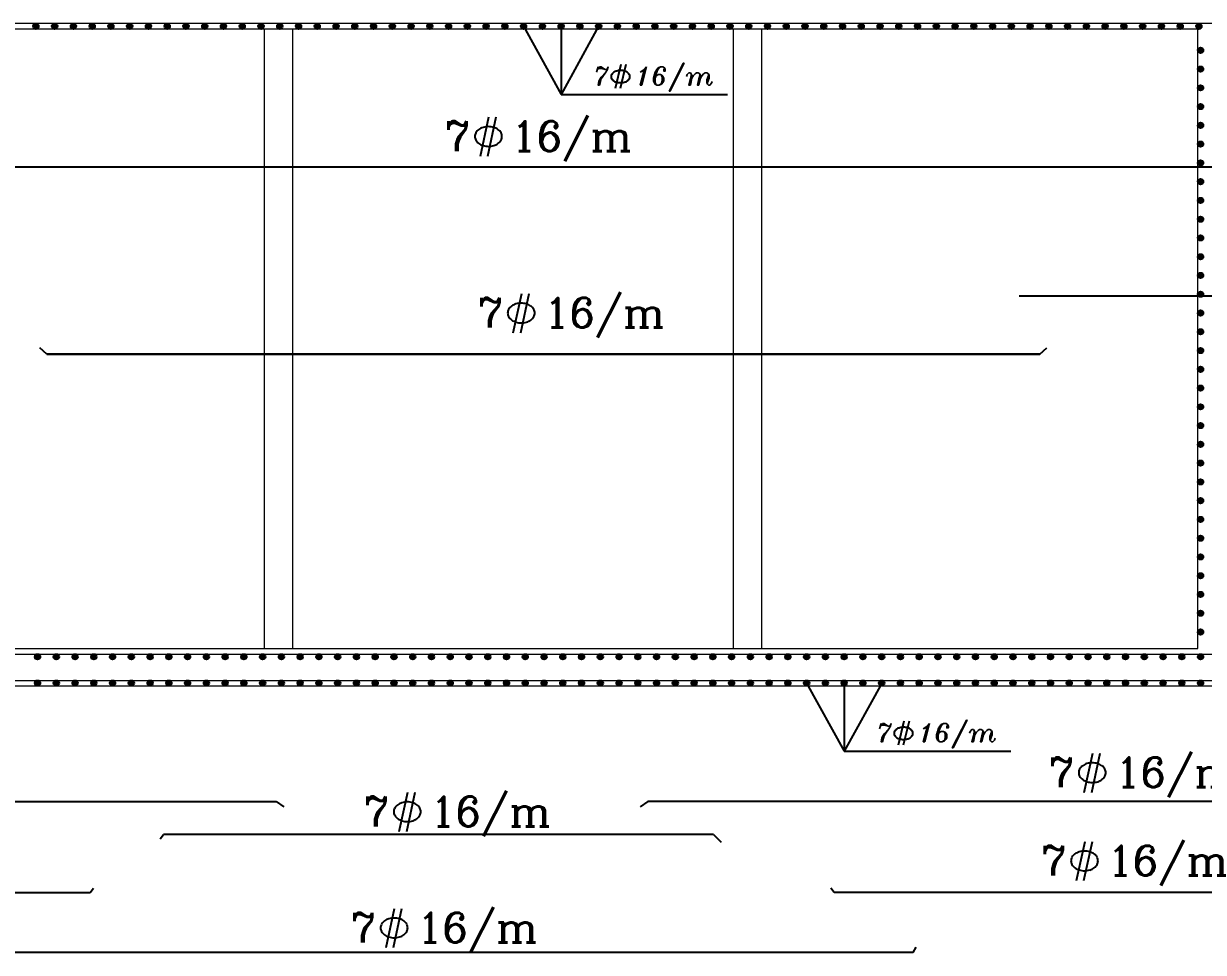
# Model space of a CAD drawing. Header units: metres. Extents: x 64 to 364, y 186 to 335.
# Drawn here: x 216.86 to 229.44, y 304.02 to 313.92 of the extents above; entities that cross this region are included whole.
import ezdxf
from ezdxf.enums import TextEntityAlignment as Align

# ---------------------------------------------------------------- set-up
doc = ezdxf.new("R2010")
doc.units = ezdxf.units.M
doc.header["$MEASUREMENT"] = 0
for name, color, linetype in [('5-BOTTOM-STEEL-TEXT', 3, 'Continuous'), ('91-TABLE-TEXT', 3, 'Continuous'), ('beam', 3, 'Continuous'), ('DIMENSIONS', 2, 'Continuous'), ('RC', 1, 'Continuous'), ('STEEL', 5, 'Continuous'), ('TEXT', 3, 'Continuous')]:
    doc.layers.add(name, color=color, linetype=linetype)
doc.styles.add('ROMANC', font='romanc.shx')
doc.styles.add('STEEL-TEXT-E', font='ITALICT.SHX')

# ---------------------------------------------------------------- blocks, each defined once
blk = doc.blocks.new('HG-PHI')
at = {"layer": 'DIMENSIONS'}
for p, q in [((-0.077, -0.211), (0.014, 0.165)), ((0.003, -0.211), (0.094, 0.165))]:
    blk.add_line(p, q, dxfattribs=at)
blk.add_lwpolyline([(0.009, 0.073, 0.065515), (-0.05, 0.066, 0.078232), (-0.095, 0.046, 0.107176), (-0.128, 0.012, 0.143407), (-0.138, -0.022, 0.143407), (-0.128, -0.056, 0.107176), (-0.095, -0.089, 0.078232), (-0.05, -0.109, 0.065515), (0.009, -0.117, 0.065515), (0.067, -0.109, 0.078232), (0.113, -0.089, 0.107176), (0.146, -0.056, 0.143407), (0.156, -0.022, 0.143407), (0.146, 0.012, 0.107176), (0.113, 0.046, 0.078232), (0.067, 0.066, 0.065515)], format="xyb", close=True, dxfattribs=at)
blk = doc.blocks.new('A$C456F4A89')
at = {"layer": 'DIMENSIONS'}
for p, q in [((-0.08, -0.216), (0.01, 0.202)), ((-0.001, -0.216), (0.088, 0.202))]:
    blk.add_line(p, q, dxfattribs=at)
for centre, major_axis, start_param, end_param in [((-0.078, -0.006), (0, 0.0699), 1.001054, 1.570796), ((-0.038, -0.034), (0, 0.123), 0.57398, 1.001054), ((-0.012, -0.08), (0, 0.177), 0.261688, 0.57398), ((0.005, -0.152), (0, 0.251), 0, 0.261688), ((0.005, -0.152), (0, 0.251), -0.261688, 0), ((0.022, -0.08), (0, 0.177), -0.57398, -0.261688), ((0.048, -0.034), (0, 0.123), -1.001054, -0.57398), ((0.087, -0.006), (0, 0.0699), -1.570796, -1.001054), ((-0.078, -0.006), (0, 0.0699), 1.570796, 2.140538), ((-0.038, 0.023), (0, 0.123), 2.140538, 2.567613), ((-0.012, 0.068), (0, 0.177), 2.567613, 2.879905), ((0.005, 0.14), (0, 0.251), 2.879905, 3.141593), ((0.005, 0.14), (0, 0.251), 3.141593, 3.403281), ((0.022, 0.068), (0, 0.177), 3.403281, 3.715573), ((0.048, 0.023), (0, 0.123), 3.715573, 4.142647), ((0.087, -0.006), (0, 0.0699), 4.142647, 4.712389)]:
    blk.add_ellipse(centre, major_axis=major_axis, ratio=0.884775, start_param=start_param, end_param=end_param, dxfattribs=at)

msp = doc.modelspace()

# ---------------------------------------------------------------- hatches: boundary and pattern name
at = {"layer": 'STEEL', "ltscale": 0.2}
h = msp.add_hatch(color=256, dxfattribs=at)
h.paths.add_polyline_path([(216.9606, 313.889), (217.0176, 313.889, 1)])
h.paths.add_polyline_path([(216.9606, 313.889, 1), (217.0176, 313.889)])
h = msp.add_hatch(color=256, dxfattribs=at)
h.paths.add_polyline_path([(217.1606, 313.889), (217.2176, 313.889, 1)])
h.paths.add_polyline_path([(217.1606, 313.889, 1), (217.2176, 313.889)])
h = msp.add_hatch(color=256, dxfattribs=at)
h.paths.add_polyline_path([(217.3606, 313.889), (217.4176, 313.889, 1)])
h.paths.add_polyline_path([(217.3606, 313.889, 1), (217.4176, 313.889)])
h = msp.add_hatch(color=256, dxfattribs=at)
h.paths.add_polyline_path([(217.5606, 313.889), (217.6176, 313.889, 1)])
h.paths.add_polyline_path([(217.5606, 313.889, 1), (217.6176, 313.889)])
h = msp.add_hatch(color=256, dxfattribs=at)
h.paths.add_polyline_path([(217.7606, 313.889), (217.8176, 313.889, 1)])
h.paths.add_polyline_path([(217.7606, 313.889, 1), (217.8176, 313.889)])
h = msp.add_hatch(color=256, dxfattribs=at)
h.paths.add_polyline_path([(217.9606, 313.889), (218.0176, 313.889, 1)])
h.paths.add_polyline_path([(217.9606, 313.889, 1), (218.0176, 313.889)])
h = msp.add_hatch(color=256, dxfattribs=at)
h.paths.add_polyline_path([(218.1606, 313.889), (218.2176, 313.889, 1)])
h.paths.add_polyline_path([(218.1606, 313.889, 1), (218.2176, 313.889)])
h = msp.add_hatch(color=256, dxfattribs=at)
h.paths.add_polyline_path([(218.3606, 313.889), (218.4176, 313.889, 1)])
h.paths.add_polyline_path([(218.3606, 313.889, 1), (218.4176, 313.889)])
h = msp.add_hatch(color=256, dxfattribs=at)
h.paths.add_polyline_path([(218.5606, 313.889), (218.6176, 313.889, 1)])
h.paths.add_polyline_path([(218.5606, 313.889, 1), (218.6176, 313.889)])
h = msp.add_hatch(color=256, dxfattribs=at)
h.paths.add_polyline_path([(218.7606, 313.889), (218.8176, 313.889, 1)])
h.paths.add_polyline_path([(218.7606, 313.889, 1), (218.8176, 313.889)])
h = msp.add_hatch(color=256, dxfattribs=at)
h.paths.add_polyline_path([(218.9606, 313.889), (219.0176, 313.889, 1)])
h.paths.add_polyline_path([(218.9606, 313.889, 1), (219.0176, 313.889)])
h = msp.add_hatch(color=256, dxfattribs=at)
h.paths.add_polyline_path([(219.1606, 313.889), (219.2176, 313.889, 1)])
h.paths.add_polyline_path([(219.1606, 313.889, 1), (219.2176, 313.889)])
h = msp.add_hatch(color=256, dxfattribs=at)
h.paths.add_polyline_path([(219.3606, 313.889), (219.4176, 313.889, 1)])
h.paths.add_polyline_path([(219.3606, 313.889, 1), (219.4176, 313.889)])
h = msp.add_hatch(color=256, dxfattribs=at)
h.paths.add_polyline_path([(219.5606, 313.889), (219.6176, 313.889, 1)])
h.paths.add_polyline_path([(219.5606, 313.889, 1), (219.6176, 313.889)])
h = msp.add_hatch(color=256, dxfattribs=at)
h.paths.add_polyline_path([(219.7606, 313.889), (219.8176, 313.889, 1)])
h.paths.add_polyline_path([(219.7606, 313.889, 1), (219.8176, 313.889)])
h = msp.add_hatch(color=256, dxfattribs=at)
h.paths.add_polyline_path([(219.9606, 313.889), (220.0176, 313.889, 1)])
h.paths.add_polyline_path([(219.9606, 313.889, 1), (220.0176, 313.889)])
h = msp.add_hatch(color=256, dxfattribs=at)
h.paths.add_polyline_path([(220.1606, 313.889), (220.2176, 313.889, 1)])
h.paths.add_polyline_path([(220.1606, 313.889, 1), (220.2176, 313.889)])
h = msp.add_hatch(color=256, dxfattribs=at)
h.paths.add_polyline_path([(220.3606, 313.889), (220.4176, 313.889, 1)])
h.paths.add_polyline_path([(220.3606, 313.889, 1), (220.4176, 313.889)])
h = msp.add_hatch(color=256, dxfattribs=at)
h.paths.add_polyline_path([(220.5606, 313.889), (220.6176, 313.889, 1)])
h.paths.add_polyline_path([(220.5606, 313.889, 1), (220.6176, 313.889)])
h = msp.add_hatch(color=256, dxfattribs=at)
h.paths.add_polyline_path([(220.7606, 313.889), (220.8176, 313.889, 1)])
h.paths.add_polyline_path([(220.7606, 313.889, 1), (220.8176, 313.889)])
h = msp.add_hatch(color=256, dxfattribs=at)
h.paths.add_polyline_path([(220.9606, 313.889), (221.0176, 313.889, 1)])
h.paths.add_polyline_path([(220.9606, 313.889, 1), (221.0176, 313.889)])
h = msp.add_hatch(color=256, dxfattribs=at)
h.paths.add_polyline_path([(221.1606, 313.889), (221.2176, 313.889, 1)])
h.paths.add_polyline_path([(221.1606, 313.889, 1), (221.2176, 313.889)])
h = msp.add_hatch(color=256, dxfattribs=at)
h.paths.add_polyline_path([(221.3606, 313.889), (221.4176, 313.889, 1)])
h.paths.add_polyline_path([(221.3606, 313.889, 1), (221.4176, 313.889)])
h = msp.add_hatch(color=256, dxfattribs=at)
h.paths.add_polyline_path([(221.5606, 313.889), (221.6176, 313.889, 1)])
h.paths.add_polyline_path([(221.5606, 313.889, 1), (221.6176, 313.889)])
h = msp.add_hatch(color=256, dxfattribs=at)
h.paths.add_polyline_path([(221.7606, 313.889), (221.8176, 313.889, 1)])
h.paths.add_polyline_path([(221.7606, 313.889, 1), (221.8176, 313.889)])
h = msp.add_hatch(color=256, dxfattribs=at)
h.paths.add_polyline_path([(221.9606, 313.889), (222.0176, 313.889, 1)])
h.paths.add_polyline_path([(221.9606, 313.889, 1), (222.0176, 313.889)])
h = msp.add_hatch(color=256, dxfattribs=at)
h.paths.add_polyline_path([(222.1606, 313.889), (222.2176, 313.889, 1)])
h.paths.add_polyline_path([(222.1606, 313.889, 1), (222.2176, 313.889)])
h = msp.add_hatch(color=256, dxfattribs=at)
h.paths.add_polyline_path([(222.3606, 313.889), (222.4176, 313.889, 1)])
h.paths.add_polyline_path([(222.3606, 313.889, 1), (222.4176, 313.889)])
h = msp.add_hatch(color=256, dxfattribs=at)
h.paths.add_polyline_path([(222.5606, 313.889), (222.6176, 313.889, 1)])
h.paths.add_polyline_path([(222.5606, 313.889, 1), (222.6176, 313.889)])
h = msp.add_hatch(color=256, dxfattribs=at)
h.paths.add_polyline_path([(222.7606, 313.889), (222.8176, 313.889, 1)])
h.paths.add_polyline_path([(222.7606, 313.889, 1), (222.8176, 313.889)])
h = msp.add_hatch(color=256, dxfattribs=at)
h.paths.add_polyline_path([(222.9606, 313.889), (223.0176, 313.889, 1)])
h.paths.add_polyline_path([(222.9606, 313.889, 1), (223.0176, 313.889)])
h = msp.add_hatch(color=256, dxfattribs=at)
h.paths.add_polyline_path([(223.1606, 313.889), (223.2176, 313.889, 1)])
h.paths.add_polyline_path([(223.1606, 313.889, 1), (223.2176, 313.889)])
h = msp.add_hatch(color=256, dxfattribs=at)
h.paths.add_polyline_path([(223.3606, 313.889), (223.4176, 313.889, 1)])
h.paths.add_polyline_path([(223.3606, 313.889, 1), (223.4176, 313.889)])
h = msp.add_hatch(color=256, dxfattribs=at)
h.paths.add_polyline_path([(223.5606, 313.889), (223.6176, 313.889, 1)])
h.paths.add_polyline_path([(223.5606, 313.889, 1), (223.6176, 313.889)])
h = msp.add_hatch(color=256, dxfattribs=at)
h.paths.add_polyline_path([(223.7606, 313.889), (223.8176, 313.889, 1)])
h.paths.add_polyline_path([(223.7606, 313.889, 1), (223.8176, 313.889)])
h = msp.add_hatch(color=256, dxfattribs=at)
h.paths.add_polyline_path([(223.9606, 313.889), (224.0176, 313.889, 1)])
h.paths.add_polyline_path([(223.9606, 313.889, 1), (224.0176, 313.889)])
h = msp.add_hatch(color=256, dxfattribs=at)
h.paths.add_polyline_path([(224.1606, 313.889), (224.2176, 313.889, 1)])
h.paths.add_polyline_path([(224.1606, 313.889, 1), (224.2176, 313.889)])
h = msp.add_hatch(color=256, dxfattribs=at)
h.paths.add_polyline_path([(224.3606, 313.889), (224.4176, 313.889, 1)])
h.paths.add_polyline_path([(224.3606, 313.889, 1), (224.4176, 313.889)])
h = msp.add_hatch(color=256, dxfattribs=at)
h.paths.add_polyline_path([(224.5606, 313.889), (224.6176, 313.889, 1)])
h.paths.add_polyline_path([(224.5606, 313.889, 1), (224.6176, 313.889)])
h = msp.add_hatch(color=256, dxfattribs=at)
h.paths.add_polyline_path([(224.7606, 313.889), (224.8176, 313.889, 1)])
h.paths.add_polyline_path([(224.7606, 313.889, 1), (224.8176, 313.889)])
h = msp.add_hatch(color=256, dxfattribs=at)
h.paths.add_polyline_path([(224.9606, 313.889), (225.0176, 313.889, 1)])
h.paths.add_polyline_path([(224.9606, 313.889, 1), (225.0176, 313.889)])
h = msp.add_hatch(color=256, dxfattribs=at)
h.paths.add_polyline_path([(225.1606, 313.889), (225.2176, 313.889, 1)])
h.paths.add_polyline_path([(225.1606, 313.889, 1), (225.2176, 313.889)])
h = msp.add_hatch(color=256, dxfattribs=at)
h.paths.add_polyline_path([(225.3606, 313.889), (225.4176, 313.889, 1)])
h.paths.add_polyline_path([(225.3606, 313.889, 1), (225.4176, 313.889)])
h = msp.add_hatch(color=256, dxfattribs=at)
h.paths.add_polyline_path([(225.5606, 313.889), (225.6176, 313.889, 1)])
h.paths.add_polyline_path([(225.5606, 313.889, 1), (225.6176, 313.889)])
h = msp.add_hatch(color=256, dxfattribs=at)
h.paths.add_polyline_path([(225.7606, 313.889), (225.8176, 313.889, 1)])
h.paths.add_polyline_path([(225.7606, 313.889, 1), (225.8176, 313.889)])
h = msp.add_hatch(color=256, dxfattribs=at)
h.paths.add_polyline_path([(225.9606, 313.889), (226.0176, 313.889, 1)])
h.paths.add_polyline_path([(225.9606, 313.889, 1), (226.0176, 313.889)])
h = msp.add_hatch(color=256, dxfattribs=at)
h.paths.add_polyline_path([(226.1606, 313.889), (226.2176, 313.889, 1)])
h.paths.add_polyline_path([(226.1606, 313.889, 1), (226.2176, 313.889)])
h = msp.add_hatch(color=256, dxfattribs=at)
h.paths.add_polyline_path([(226.3606, 313.889), (226.4176, 313.889, 1)])
h.paths.add_polyline_path([(226.3606, 313.889, 1), (226.4176, 313.889)])
h = msp.add_hatch(color=256, dxfattribs=at)
h.paths.add_polyline_path([(226.5606, 313.889), (226.6176, 313.889, 1)])
h.paths.add_polyline_path([(226.5606, 313.889, 1), (226.6176, 313.889)])
h = msp.add_hatch(color=256, dxfattribs=at)
h.paths.add_polyline_path([(226.7606, 313.889), (226.8176, 313.889, 1)])
h.paths.add_polyline_path([(226.7606, 313.889, 1), (226.8176, 313.889)])
h = msp.add_hatch(color=256, dxfattribs=at)
h.paths.add_polyline_path([(226.9606, 313.889), (227.0176, 313.889, 1)])
h.paths.add_polyline_path([(226.9606, 313.889, 1), (227.0176, 313.889)])
h = msp.add_hatch(color=256, dxfattribs=at)
h.paths.add_polyline_path([(227.1606, 313.889), (227.2176, 313.889, 1)])
h.paths.add_polyline_path([(227.1606, 313.889, 1), (227.2176, 313.889)])
h = msp.add_hatch(color=256, dxfattribs=at)
h.paths.add_polyline_path([(227.3606, 313.889), (227.4176, 313.889, 1)])
h.paths.add_polyline_path([(227.3606, 313.889, 1), (227.4176, 313.889)])
h = msp.add_hatch(color=256, dxfattribs=at)
h.paths.add_polyline_path([(227.5606, 313.889), (227.6176, 313.889, 1)])
h.paths.add_polyline_path([(227.5606, 313.889, 1), (227.6176, 313.889)])
h = msp.add_hatch(color=256, dxfattribs=at)
h.paths.add_polyline_path([(227.7606, 313.889), (227.8176, 313.889, 1)])
h.paths.add_polyline_path([(227.7606, 313.889, 1), (227.8176, 313.889)])
h = msp.add_hatch(color=256, dxfattribs=at)
h.paths.add_polyline_path([(227.9606, 313.889), (228.0176, 313.889, 1)])
h.paths.add_polyline_path([(227.9606, 313.889, 1), (228.0176, 313.889)])
h = msp.add_hatch(color=256, dxfattribs=at)
h.paths.add_polyline_path([(228.1606, 313.889), (228.2176, 313.889, 1)])
h.paths.add_polyline_path([(228.1606, 313.889, 1), (228.2176, 313.889)])
h = msp.add_hatch(color=256, dxfattribs=at)
h.paths.add_polyline_path([(228.3606, 313.889), (228.4176, 313.889, 1)])
h.paths.add_polyline_path([(228.3606, 313.889, 1), (228.4176, 313.889)])
h = msp.add_hatch(color=256, dxfattribs=at)
h.paths.add_polyline_path([(228.5606, 313.889), (228.6176, 313.889, 1)])
h.paths.add_polyline_path([(228.5606, 313.889, 1), (228.6176, 313.889)])
h = msp.add_hatch(color=256, dxfattribs=at)
h.paths.add_polyline_path([(228.7606, 313.889), (228.8176, 313.889, 1)])
h.paths.add_polyline_path([(228.7606, 313.889, 1), (228.8176, 313.889)])
h = msp.add_hatch(color=256, dxfattribs=at)
h.paths.add_polyline_path([(228.9606, 313.889), (229.0176, 313.889, 1)])
h.paths.add_polyline_path([(228.9606, 313.889, 1), (229.0176, 313.889)])
h = msp.add_hatch(color=256, dxfattribs=at)
h.paths.add_polyline_path([(229.1606, 313.889), (229.2176, 313.889, 1)])
h.paths.add_polyline_path([(229.1606, 313.889, 1), (229.2176, 313.889)])
h = msp.add_hatch(color=256, dxfattribs=at)
h.paths.add_polyline_path([(229.3606, 313.889), (229.4176, 313.889, 1)])
h.paths.add_polyline_path([(229.3606, 313.889, 1), (229.4176, 313.889)])
h = msp.add_hatch(color=256, dxfattribs=at)
h.paths.add_polyline_path([(229.3782, 313.6331), (229.4352, 313.6331, 1)])
h.paths.add_polyline_path([(229.3782, 313.6331, 1), (229.4352, 313.6331)])
h = msp.add_hatch(color=256, dxfattribs=at)
h.paths.add_polyline_path([(229.3782, 313.4331), (229.4352, 313.4331, 1)])
h.paths.add_polyline_path([(229.3782, 313.4331, 1), (229.4352, 313.4331)])
h = msp.add_hatch(color=256, dxfattribs=at)
h.paths.add_polyline_path([(229.3782, 313.2331), (229.4352, 313.2331, 1)])
h.paths.add_polyline_path([(229.3782, 313.2331, 1), (229.4352, 313.2331)])
h = msp.add_hatch(color=256, dxfattribs=at)
h.paths.add_polyline_path([(229.3782, 313.0331), (229.4352, 313.0331, 1)])
h.paths.add_polyline_path([(229.3782, 313.0331, 1), (229.4352, 313.0331)])
h = msp.add_hatch(color=256, dxfattribs=at)
h.paths.add_polyline_path([(229.3782, 312.8331), (229.4352, 312.8331, 1)])
h.paths.add_polyline_path([(229.3782, 312.8331, 1), (229.4352, 312.8331)])
h = msp.add_hatch(color=256, dxfattribs=at)
h.paths.add_polyline_path([(229.3782, 312.6331), (229.4352, 312.6331, 1)])
h.paths.add_polyline_path([(229.3782, 312.6331, 1), (229.4352, 312.6331)])
h = msp.add_hatch(color=256, dxfattribs=at)
h.paths.add_polyline_path([(229.3782, 312.4331), (229.4352, 312.4331, 1)])
h.paths.add_polyline_path([(229.3782, 312.4331, 1), (229.4352, 312.4331)])
h = msp.add_hatch(color=256, dxfattribs=at)
h.paths.add_polyline_path([(229.3782, 312.2331), (229.4352, 312.2331, 1)])
h.paths.add_polyline_path([(229.3782, 312.2331, 1), (229.4352, 312.2331)])
h = msp.add_hatch(color=256, dxfattribs=at)
h.paths.add_polyline_path([(229.3782, 312.0331), (229.4352, 312.0331, 1)])
h.paths.add_polyline_path([(229.3782, 312.0331, 1), (229.4352, 312.0331)])
h = msp.add_hatch(color=256, dxfattribs=at)
h.paths.add_polyline_path([(229.3782, 311.8331), (229.4352, 311.8331, 1)])
h.paths.add_polyline_path([(229.3782, 311.8331, 1), (229.4352, 311.8331)])
h = msp.add_hatch(color=256, dxfattribs=at)
h.paths.add_polyline_path([(229.3782, 311.6331), (229.4352, 311.6331, 1)])
h.paths.add_polyline_path([(229.3782, 311.6331, 1), (229.4352, 311.6331)])
h = msp.add_hatch(color=256, dxfattribs=at)
h.paths.add_polyline_path([(229.3782, 311.4331), (229.4352, 311.4331, 1)])
h.paths.add_polyline_path([(229.3782, 311.4331, 1), (229.4352, 311.4331)])
h = msp.add_hatch(color=256, dxfattribs=at)
h.paths.add_polyline_path([(229.3782, 311.2331), (229.4352, 311.2331, 1)])
h.paths.add_polyline_path([(229.3782, 311.2331, 1), (229.4352, 311.2331)])
h = msp.add_hatch(color=256, dxfattribs=at)
h.paths.add_polyline_path([(229.3782, 311.0331), (229.4352, 311.0331, 1)])
h.paths.add_polyline_path([(229.3782, 311.0331, 1), (229.4352, 311.0331)])
h = msp.add_hatch(color=256, dxfattribs=at)
h.paths.add_polyline_path([(229.3782, 310.8331), (229.4352, 310.8331, 1)])
h.paths.add_polyline_path([(229.3782, 310.8331, 1), (229.4352, 310.8331)])
h = msp.add_hatch(color=256, dxfattribs=at)
h.paths.add_polyline_path([(229.3782, 310.6331), (229.4352, 310.6331, 1)])
h.paths.add_polyline_path([(229.3782, 310.6331, 1), (229.4352, 310.6331)])
h = msp.add_hatch(color=256, dxfattribs=at)
h.paths.add_polyline_path([(229.3782, 310.4331), (229.4352, 310.4331, 1)])
h.paths.add_polyline_path([(229.3782, 310.4331, 1), (229.4352, 310.4331)])
h = msp.add_hatch(color=256, dxfattribs=at)
h.paths.add_polyline_path([(229.3782, 310.2331), (229.4352, 310.2331, 1)])
h.paths.add_polyline_path([(229.3782, 310.2331, 1), (229.4352, 310.2331)])
h = msp.add_hatch(color=256, dxfattribs=at)
h.paths.add_polyline_path([(229.3782, 310.0331), (229.4352, 310.0331, 1)])
h.paths.add_polyline_path([(229.3782, 310.0331, 1), (229.4352, 310.0331)])
h = msp.add_hatch(color=256, dxfattribs=at)
h.paths.add_polyline_path([(229.3782, 309.8331), (229.4352, 309.8331, 1)])
h.paths.add_polyline_path([(229.3782, 309.8331, 1), (229.4352, 309.8331)])
h = msp.add_hatch(color=256, dxfattribs=at)
h.paths.add_polyline_path([(229.3782, 309.6331), (229.4352, 309.6331, 1)])
h.paths.add_polyline_path([(229.3782, 309.6331, 1), (229.4352, 309.6331)])
h = msp.add_hatch(color=256, dxfattribs=at)
h.paths.add_polyline_path([(229.3782, 309.4331), (229.4352, 309.4331, 1)])
h.paths.add_polyline_path([(229.3782, 309.4331, 1), (229.4352, 309.4331)])
h = msp.add_hatch(color=256, dxfattribs=at)
h.paths.add_polyline_path([(229.3782, 309.2331), (229.4352, 309.2331, 1)])
h.paths.add_polyline_path([(229.3782, 309.2331, 1), (229.4352, 309.2331)])
h = msp.add_hatch(color=256, dxfattribs=at)
h.paths.add_polyline_path([(229.3782, 309.0331), (229.4352, 309.0331, 1)])
h.paths.add_polyline_path([(229.3782, 309.0331, 1), (229.4352, 309.0331)])
h = msp.add_hatch(color=256, dxfattribs=at)
h.paths.add_polyline_path([(229.3782, 308.8331), (229.4352, 308.8331, 1)])
h.paths.add_polyline_path([(229.3782, 308.8331, 1), (229.4352, 308.8331)])
h = msp.add_hatch(color=256, dxfattribs=at)
h.paths.add_polyline_path([(229.3782, 308.6331), (229.4352, 308.6331, 1)])
h.paths.add_polyline_path([(229.3782, 308.6331, 1), (229.4352, 308.6331)])
h = msp.add_hatch(color=256, dxfattribs=at)
h.paths.add_polyline_path([(229.3782, 308.4331), (229.4352, 308.4331, 1)])
h.paths.add_polyline_path([(229.3782, 308.4331, 1), (229.4352, 308.4331)])
h = msp.add_hatch(color=256, dxfattribs=at)
h.paths.add_polyline_path([(229.3782, 308.2331), (229.4352, 308.2331, 1)])
h.paths.add_polyline_path([(229.3782, 308.2331, 1), (229.4352, 308.2331)])
h = msp.add_hatch(color=256, dxfattribs=at)
h.paths.add_polyline_path([(229.3782, 308.0331), (229.4352, 308.0331, 1)])
h.paths.add_polyline_path([(229.3782, 308.0331, 1), (229.4352, 308.0331)])
h = msp.add_hatch(color=256, dxfattribs=at)
h.paths.add_polyline_path([(229.3782, 307.8331), (229.4352, 307.8331, 1)])
h.paths.add_polyline_path([(229.3782, 307.8331, 1), (229.4352, 307.8331)])
h = msp.add_hatch(color=256, dxfattribs=at)
h.paths.add_polyline_path([(229.3782, 307.6331), (229.4352, 307.6331, 1)])
h.paths.add_polyline_path([(229.3782, 307.6331, 1), (229.4352, 307.6331)])
h = msp.add_hatch(color=256, dxfattribs=at)
h.paths.add_polyline_path([(229.3782, 307.4331), (229.4352, 307.4331, 1)])
h.paths.add_polyline_path([(229.3782, 307.4331, 1), (229.4352, 307.4331)])
h = msp.add_hatch(color=256, dxfattribs=at)
h.paths.add_polyline_path([(216.9782, 307.169), (217.0352, 307.169, 1)])
h.paths.add_polyline_path([(216.9782, 307.169, 1), (217.0352, 307.169)])
h = msp.add_hatch(color=256, dxfattribs=at)
h.paths.add_polyline_path([(217.1782, 307.169), (217.2352, 307.169, 1)])
h.paths.add_polyline_path([(217.1782, 307.169, 1), (217.2352, 307.169)])
h = msp.add_hatch(color=256, dxfattribs=at)
h.paths.add_polyline_path([(217.3782, 307.169), (217.4352, 307.169, 1)])
h.paths.add_polyline_path([(217.3782, 307.169, 1), (217.4352, 307.169)])
h = msp.add_hatch(color=256, dxfattribs=at)
h.paths.add_polyline_path([(217.5782, 307.169), (217.6352, 307.169, 1)])
h.paths.add_polyline_path([(217.5782, 307.169, 1), (217.6352, 307.169)])
h = msp.add_hatch(color=256, dxfattribs=at)
h.paths.add_polyline_path([(217.7782, 307.169), (217.8352, 307.169, 1)])
h.paths.add_polyline_path([(217.7782, 307.169, 1), (217.8352, 307.169)])
h = msp.add_hatch(color=256, dxfattribs=at)
h.paths.add_polyline_path([(217.9782, 307.169), (218.0352, 307.169, 1)])
h.paths.add_polyline_path([(217.9782, 307.169, 1), (218.0352, 307.169)])
h = msp.add_hatch(color=256, dxfattribs=at)
h.paths.add_polyline_path([(218.1782, 307.169), (218.2352, 307.169, 1)])
h.paths.add_polyline_path([(218.1782, 307.169, 1), (218.2352, 307.169)])
h = msp.add_hatch(color=256, dxfattribs=at)
h.paths.add_polyline_path([(218.3782, 307.169), (218.4352, 307.169, 1)])
h.paths.add_polyline_path([(218.3782, 307.169, 1), (218.4352, 307.169)])
h = msp.add_hatch(color=256, dxfattribs=at)
h.paths.add_polyline_path([(218.5782, 307.169), (218.6352, 307.169, 1)])
h.paths.add_polyline_path([(218.5782, 307.169, 1), (218.6352, 307.169)])
h = msp.add_hatch(color=256, dxfattribs=at)
h.paths.add_polyline_path([(218.7782, 307.169), (218.8352, 307.169, 1)])
h.paths.add_polyline_path([(218.7782, 307.169, 1), (218.8352, 307.169)])
h = msp.add_hatch(color=256, dxfattribs=at)
h.paths.add_polyline_path([(218.9782, 307.169), (219.0352, 307.169, 1)])
h.paths.add_polyline_path([(218.9782, 307.169, 1), (219.0352, 307.169)])
h = msp.add_hatch(color=256, dxfattribs=at)
h.paths.add_polyline_path([(219.1782, 307.169), (219.2352, 307.169, 1)])
h.paths.add_polyline_path([(219.1782, 307.169, 1), (219.2352, 307.169)])
h = msp.add_hatch(color=256, dxfattribs=at)
h.paths.add_polyline_path([(219.3782, 307.169), (219.4352, 307.169, 1)])
h.paths.add_polyline_path([(219.3782, 307.169, 1), (219.4352, 307.169)])
h = msp.add_hatch(color=256, dxfattribs=at)
h.paths.add_polyline_path([(219.5782, 307.169), (219.6352, 307.169, 1)])
h.paths.add_polyline_path([(219.5782, 307.169, 1), (219.6352, 307.169)])
h = msp.add_hatch(color=256, dxfattribs=at)
h.paths.add_polyline_path([(219.7782, 307.169), (219.8352, 307.169, 1)])
h.paths.add_polyline_path([(219.7782, 307.169, 1), (219.8352, 307.169)])
h = msp.add_hatch(color=256, dxfattribs=at)
h.paths.add_polyline_path([(219.9782, 307.169), (220.0352, 307.169, 1)])
h.paths.add_polyline_path([(219.9782, 307.169, 1), (220.0352, 307.169)])
h = msp.add_hatch(color=256, dxfattribs=at)
h.paths.add_polyline_path([(220.1782, 307.169), (220.2352, 307.169, 1)])
h.paths.add_polyline_path([(220.1782, 307.169, 1), (220.2352, 307.169)])
h = msp.add_hatch(color=256, dxfattribs=at)
h.paths.add_polyline_path([(220.3782, 307.169), (220.4352, 307.169, 1)])
h.paths.add_polyline_path([(220.3782, 307.169, 1), (220.4352, 307.169)])
h = msp.add_hatch(color=256, dxfattribs=at)
h.paths.add_polyline_path([(220.5782, 307.169), (220.6352, 307.169, 1)])
h.paths.add_polyline_path([(220.5782, 307.169, 1), (220.6352, 307.169)])
h = msp.add_hatch(color=256, dxfattribs=at)
h.paths.add_polyline_path([(220.7782, 307.169), (220.8352, 307.169, 1)])
h.paths.add_polyline_path([(220.7782, 307.169, 1), (220.8352, 307.169)])
h = msp.add_hatch(color=256, dxfattribs=at)
h.paths.add_polyline_path([(220.9782, 307.169), (221.0352, 307.169, 1)])
h.paths.add_polyline_path([(220.9782, 307.169, 1), (221.0352, 307.169)])
h = msp.add_hatch(color=256, dxfattribs=at)
h.paths.add_polyline_path([(221.1782, 307.169), (221.2352, 307.169, 1)])
h.paths.add_polyline_path([(221.1782, 307.169, 1), (221.2352, 307.169)])
h = msp.add_hatch(color=256, dxfattribs=at)
h.paths.add_polyline_path([(221.3782, 307.169), (221.4352, 307.169, 1)])
h.paths.add_polyline_path([(221.3782, 307.169, 1), (221.4352, 307.169)])
h = msp.add_hatch(color=256, dxfattribs=at)
h.paths.add_polyline_path([(221.5782, 307.169), (221.6352, 307.169, 1)])
h.paths.add_polyline_path([(221.5782, 307.169, 1), (221.6352, 307.169)])
h = msp.add_hatch(color=256, dxfattribs=at)
h.paths.add_polyline_path([(221.7782, 307.169), (221.8352, 307.169, 1)])
h.paths.add_polyline_path([(221.7782, 307.169, 1), (221.8352, 307.169)])
h = msp.add_hatch(color=256, dxfattribs=at)
h.paths.add_polyline_path([(221.9782, 307.169), (222.0352, 307.169, 1)])
h.paths.add_polyline_path([(221.9782, 307.169, 1), (222.0352, 307.169)])
h = msp.add_hatch(color=256, dxfattribs=at)
h.paths.add_polyline_path([(222.1782, 307.169), (222.2352, 307.169, 1)])
h.paths.add_polyline_path([(222.1782, 307.169, 1), (222.2352, 307.169)])
h = msp.add_hatch(color=256, dxfattribs=at)
h.paths.add_polyline_path([(222.3782, 307.169), (222.4352, 307.169, 1)])
h.paths.add_polyline_path([(222.3782, 307.169, 1), (222.4352, 307.169)])
h = msp.add_hatch(color=256, dxfattribs=at)
h.paths.add_polyline_path([(222.5782, 307.169), (222.6352, 307.169, 1)])
h.paths.add_polyline_path([(222.5782, 307.169, 1), (222.6352, 307.169)])
h = msp.add_hatch(color=256, dxfattribs=at)
h.paths.add_polyline_path([(222.7782, 307.169), (222.8352, 307.169, 1)])
h.paths.add_polyline_path([(222.7782, 307.169, 1), (222.8352, 307.169)])
h = msp.add_hatch(color=256, dxfattribs=at)
h.paths.add_polyline_path([(222.9782, 307.169), (223.0352, 307.169, 1)])
h.paths.add_polyline_path([(222.9782, 307.169, 1), (223.0352, 307.169)])
h = msp.add_hatch(color=256, dxfattribs=at)
h.paths.add_polyline_path([(223.1782, 307.169), (223.2352, 307.169, 1)])
h.paths.add_polyline_path([(223.1782, 307.169, 1), (223.2352, 307.169)])
h = msp.add_hatch(color=256, dxfattribs=at)
h.paths.add_polyline_path([(223.3782, 307.169), (223.4352, 307.169, 1)])
h.paths.add_polyline_path([(223.3782, 307.169, 1), (223.4352, 307.169)])
h = msp.add_hatch(color=256, dxfattribs=at)
h.paths.add_polyline_path([(223.5782, 307.169), (223.6352, 307.169, 1)])
h.paths.add_polyline_path([(223.5782, 307.169, 1), (223.6352, 307.169)])
h = msp.add_hatch(color=256, dxfattribs=at)
h.paths.add_polyline_path([(223.7782, 307.169), (223.8352, 307.169, 1)])
h.paths.add_polyline_path([(223.7782, 307.169, 1), (223.8352, 307.169)])
h = msp.add_hatch(color=256, dxfattribs=at)
h.paths.add_polyline_path([(223.9782, 307.169), (224.0352, 307.169, 1)])
h.paths.add_polyline_path([(223.9782, 307.169, 1), (224.0352, 307.169)])
h = msp.add_hatch(color=256, dxfattribs=at)
h.paths.add_polyline_path([(224.1782, 307.169), (224.2352, 307.169, 1)])
h.paths.add_polyline_path([(224.1782, 307.169, 1), (224.2352, 307.169)])
h = msp.add_hatch(color=256, dxfattribs=at)
h.paths.add_polyline_path([(224.3782, 307.169), (224.4352, 307.169, 1)])
h.paths.add_polyline_path([(224.3782, 307.169, 1), (224.4352, 307.169)])
h = msp.add_hatch(color=256, dxfattribs=at)
h.paths.add_polyline_path([(224.5782, 307.169), (224.6352, 307.169, 1)])
h.paths.add_polyline_path([(224.5782, 307.169, 1), (224.6352, 307.169)])
h = msp.add_hatch(color=256, dxfattribs=at)
h.paths.add_polyline_path([(224.7782, 307.169), (224.8352, 307.169, 1)])
h.paths.add_polyline_path([(224.7782, 307.169, 1), (224.8352, 307.169)])
h = msp.add_hatch(color=256, dxfattribs=at)
h.paths.add_polyline_path([(224.9782, 307.169), (225.0352, 307.169, 1)])
h.paths.add_polyline_path([(224.9782, 307.169, 1), (225.0352, 307.169)])
h = msp.add_hatch(color=256, dxfattribs=at)
h.paths.add_polyline_path([(225.1782, 307.169), (225.2352, 307.169, 1)])
h.paths.add_polyline_path([(225.1782, 307.169, 1), (225.2352, 307.169)])
h = msp.add_hatch(color=256, dxfattribs=at)
h.paths.add_polyline_path([(225.3782, 307.169), (225.4352, 307.169, 1)])
h.paths.add_polyline_path([(225.3782, 307.169, 1), (225.4352, 307.169)])
h = msp.add_hatch(color=256, dxfattribs=at)
h.paths.add_polyline_path([(225.5782, 307.169), (225.6352, 307.169, 1)])
h.paths.add_polyline_path([(225.5782, 307.169, 1), (225.6352, 307.169)])
h = msp.add_hatch(color=256, dxfattribs=at)
h.paths.add_polyline_path([(225.7782, 307.169), (225.8352, 307.169, 1)])
h.paths.add_polyline_path([(225.7782, 307.169, 1), (225.8352, 307.169)])
h = msp.add_hatch(color=256, dxfattribs=at)
h.paths.add_polyline_path([(225.9782, 307.169), (226.0352, 307.169, 1)])
h.paths.add_polyline_path([(225.9782, 307.169, 1), (226.0352, 307.169)])
h = msp.add_hatch(color=256, dxfattribs=at)
h.paths.add_polyline_path([(226.1782, 307.169), (226.2352, 307.169, 1)])
h.paths.add_polyline_path([(226.1782, 307.169, 1), (226.2352, 307.169)])
h = msp.add_hatch(color=256, dxfattribs=at)
h.paths.add_polyline_path([(226.3782, 307.169), (226.4352, 307.169, 1)])
h.paths.add_polyline_path([(226.3782, 307.169, 1), (226.4352, 307.169)])
h = msp.add_hatch(color=256, dxfattribs=at)
h.paths.add_polyline_path([(226.5782, 307.169), (226.6352, 307.169, 1)])
h.paths.add_polyline_path([(226.5782, 307.169, 1), (226.6352, 307.169)])
h = msp.add_hatch(color=256, dxfattribs=at)
h.paths.add_polyline_path([(226.7782, 307.169), (226.8352, 307.169, 1)])
h.paths.add_polyline_path([(226.7782, 307.169, 1), (226.8352, 307.169)])
h = msp.add_hatch(color=256, dxfattribs=at)
h.paths.add_polyline_path([(226.9782, 307.169), (227.0352, 307.169, 1)])
h.paths.add_polyline_path([(226.9782, 307.169, 1), (227.0352, 307.169)])
h = msp.add_hatch(color=256, dxfattribs=at)
h.paths.add_polyline_path([(227.1782, 307.169), (227.2352, 307.169, 1)])
h.paths.add_polyline_path([(227.1782, 307.169, 1), (227.2352, 307.169)])
h = msp.add_hatch(color=256, dxfattribs=at)
h.paths.add_polyline_path([(227.3782, 307.169), (227.4352, 307.169, 1)])
h.paths.add_polyline_path([(227.3782, 307.169, 1), (227.4352, 307.169)])
h = msp.add_hatch(color=256, dxfattribs=at)
h.paths.add_polyline_path([(227.5782, 307.169), (227.6352, 307.169, 1)])
h.paths.add_polyline_path([(227.5782, 307.169, 1), (227.6352, 307.169)])
h = msp.add_hatch(color=256, dxfattribs=at)
h.paths.add_polyline_path([(227.7782, 307.169), (227.8352, 307.169, 1)])
h.paths.add_polyline_path([(227.7782, 307.169, 1), (227.8352, 307.169)])
h = msp.add_hatch(color=256, dxfattribs=at)
h.paths.add_polyline_path([(227.9782, 307.169), (228.0352, 307.169, 1)])
h.paths.add_polyline_path([(227.9782, 307.169, 1), (228.0352, 307.169)])
h = msp.add_hatch(color=256, dxfattribs=at)
h.paths.add_polyline_path([(228.1782, 307.169), (228.2352, 307.169, 1)])
h.paths.add_polyline_path([(228.1782, 307.169, 1), (228.2352, 307.169)])
h = msp.add_hatch(color=256, dxfattribs=at)
h.paths.add_polyline_path([(228.3782, 307.169), (228.4352, 307.169, 1)])
h.paths.add_polyline_path([(228.3782, 307.169, 1), (228.4352, 307.169)])
h = msp.add_hatch(color=256, dxfattribs=at)
h.paths.add_polyline_path([(228.5782, 307.169), (228.6352, 307.169, 1)])
h.paths.add_polyline_path([(228.5782, 307.169, 1), (228.6352, 307.169)])
h = msp.add_hatch(color=256, dxfattribs=at)
h.paths.add_polyline_path([(228.7782, 307.169), (228.8352, 307.169, 1)])
h.paths.add_polyline_path([(228.7782, 307.169, 1), (228.8352, 307.169)])
h = msp.add_hatch(color=256, dxfattribs=at)
h.paths.add_polyline_path([(228.9782, 307.169), (229.0352, 307.169, 1)])
h.paths.add_polyline_path([(228.9782, 307.169, 1), (229.0352, 307.169)])
h = msp.add_hatch(color=256, dxfattribs=at)
h.paths.add_polyline_path([(229.1782, 307.169), (229.2352, 307.169, 1)])
h.paths.add_polyline_path([(229.1782, 307.169, 1), (229.2352, 307.169)])
h = msp.add_hatch(color=256, dxfattribs=at)
h.paths.add_polyline_path([(229.3782, 307.169), (229.4352, 307.169, 1)])
h.paths.add_polyline_path([(229.3782, 307.169, 1), (229.4352, 307.169)])
h = msp.add_hatch(color=256, dxfattribs=at)
h.paths.add_polyline_path([(216.9782, 306.889), (217.0352, 306.889, 1)])
h.paths.add_polyline_path([(216.9782, 306.889, 1), (217.0352, 306.889)])
h = msp.add_hatch(color=256, dxfattribs=at)
h.paths.add_polyline_path([(217.1782, 306.889), (217.2352, 306.889, 1)])
h.paths.add_polyline_path([(217.1782, 306.889, 1), (217.2352, 306.889)])
h = msp.add_hatch(color=256, dxfattribs=at)
h.paths.add_polyline_path([(217.3782, 306.889), (217.4352, 306.889, 1)])
h.paths.add_polyline_path([(217.3782, 306.889, 1), (217.4352, 306.889)])
h = msp.add_hatch(color=256, dxfattribs=at)
h.paths.add_polyline_path([(217.5782, 306.889), (217.6352, 306.889, 1)])
h.paths.add_polyline_path([(217.5782, 306.889, 1), (217.6352, 306.889)])
h = msp.add_hatch(color=256, dxfattribs=at)
h.paths.add_polyline_path([(217.7782, 306.889), (217.8352, 306.889, 1)])
h.paths.add_polyline_path([(217.7782, 306.889, 1), (217.8352, 306.889)])
h = msp.add_hatch(color=256, dxfattribs=at)
h.paths.add_polyline_path([(217.9782, 306.889), (218.0352, 306.889, 1)])
h.paths.add_polyline_path([(217.9782, 306.889, 1), (218.0352, 306.889)])
h = msp.add_hatch(color=256, dxfattribs=at)
h.paths.add_polyline_path([(218.1782, 306.889), (218.2352, 306.889, 1)])
h.paths.add_polyline_path([(218.1782, 306.889, 1), (218.2352, 306.889)])
h = msp.add_hatch(color=256, dxfattribs=at)
h.paths.add_polyline_path([(218.3782, 306.889), (218.4352, 306.889, 1)])
h.paths.add_polyline_path([(218.3782, 306.889, 1), (218.4352, 306.889)])
h = msp.add_hatch(color=256, dxfattribs=at)
h.paths.add_polyline_path([(218.5782, 306.889), (218.6352, 306.889, 1)])
h.paths.add_polyline_path([(218.5782, 306.889, 1), (218.6352, 306.889)])
h = msp.add_hatch(color=256, dxfattribs=at)
h.paths.add_polyline_path([(218.7782, 306.889), (218.8352, 306.889, 1)])
h.paths.add_polyline_path([(218.7782, 306.889, 1), (218.8352, 306.889)])
h = msp.add_hatch(color=256, dxfattribs=at)
h.paths.add_polyline_path([(218.9782, 306.889), (219.0352, 306.889, 1)])
h.paths.add_polyline_path([(218.9782, 306.889, 1), (219.0352, 306.889)])
h = msp.add_hatch(color=256, dxfattribs=at)
h.paths.add_polyline_path([(219.1782, 306.889), (219.2352, 306.889, 1)])
h.paths.add_polyline_path([(219.1782, 306.889, 1), (219.2352, 306.889)])
h = msp.add_hatch(color=256, dxfattribs=at)
h.paths.add_polyline_path([(219.3782, 306.889), (219.4352, 306.889, 1)])
h.paths.add_polyline_path([(219.3782, 306.889, 1), (219.4352, 306.889)])
h = msp.add_hatch(color=256, dxfattribs=at)
h.paths.add_polyline_path([(219.5782, 306.889), (219.6352, 306.889, 1)])
h.paths.add_polyline_path([(219.5782, 306.889, 1), (219.6352, 306.889)])
h = msp.add_hatch(color=256, dxfattribs=at)
h.paths.add_polyline_path([(219.7782, 306.889), (219.8352, 306.889, 1)])
h.paths.add_polyline_path([(219.7782, 306.889, 1), (219.8352, 306.889)])
h = msp.add_hatch(color=256, dxfattribs=at)
h.paths.add_polyline_path([(219.9782, 306.889), (220.0352, 306.889, 1)])
h.paths.add_polyline_path([(219.9782, 306.889, 1), (220.0352, 306.889)])
h = msp.add_hatch(color=256, dxfattribs=at)
h.paths.add_polyline_path([(220.1782, 306.889), (220.2352, 306.889, 1)])
h.paths.add_polyline_path([(220.1782, 306.889, 1), (220.2352, 306.889)])
h = msp.add_hatch(color=256, dxfattribs=at)
h.paths.add_polyline_path([(220.3782, 306.889), (220.4352, 306.889, 1)])
h.paths.add_polyline_path([(220.3782, 306.889, 1), (220.4352, 306.889)])
h = msp.add_hatch(color=256, dxfattribs=at)
h.paths.add_polyline_path([(220.5782, 306.889), (220.6352, 306.889, 1)])
h.paths.add_polyline_path([(220.5782, 306.889, 1), (220.6352, 306.889)])
h = msp.add_hatch(color=256, dxfattribs=at)
h.paths.add_polyline_path([(220.7782, 306.889), (220.8352, 306.889, 1)])
h.paths.add_polyline_path([(220.7782, 306.889, 1), (220.8352, 306.889)])
h = msp.add_hatch(color=256, dxfattribs=at)
h.paths.add_polyline_path([(220.9782, 306.889), (221.0352, 306.889, 1)])
h.paths.add_polyline_path([(220.9782, 306.889, 1), (221.0352, 306.889)])
h = msp.add_hatch(color=256, dxfattribs=at)
h.paths.add_polyline_path([(221.1782, 306.889), (221.2352, 306.889, 1)])
h.paths.add_polyline_path([(221.1782, 306.889, 1), (221.2352, 306.889)])
h = msp.add_hatch(color=256, dxfattribs=at)
h.paths.add_polyline_path([(221.3782, 306.889), (221.4352, 306.889, 1)])
h.paths.add_polyline_path([(221.3782, 306.889, 1), (221.4352, 306.889)])
h = msp.add_hatch(color=256, dxfattribs=at)
h.paths.add_polyline_path([(221.5782, 306.889), (221.6352, 306.889, 1)])
h.paths.add_polyline_path([(221.5782, 306.889, 1), (221.6352, 306.889)])
h = msp.add_hatch(color=256, dxfattribs=at)
h.paths.add_polyline_path([(221.7782, 306.889), (221.8352, 306.889, 1)])
h.paths.add_polyline_path([(221.7782, 306.889, 1), (221.8352, 306.889)])
h = msp.add_hatch(color=256, dxfattribs=at)
h.paths.add_polyline_path([(221.9782, 306.889), (222.0352, 306.889, 1)])
h.paths.add_polyline_path([(221.9782, 306.889, 1), (222.0352, 306.889)])
h = msp.add_hatch(color=256, dxfattribs=at)
h.paths.add_polyline_path([(222.1782, 306.889), (222.2352, 306.889, 1)])
h.paths.add_polyline_path([(222.1782, 306.889, 1), (222.2352, 306.889)])
h = msp.add_hatch(color=256, dxfattribs=at)
h.paths.add_polyline_path([(222.3782, 306.889), (222.4352, 306.889, 1)])
h.paths.add_polyline_path([(222.3782, 306.889, 1), (222.4352, 306.889)])
h = msp.add_hatch(color=256, dxfattribs=at)
h.paths.add_polyline_path([(222.5782, 306.889), (222.6352, 306.889, 1)])
h.paths.add_polyline_path([(222.5782, 306.889, 1), (222.6352, 306.889)])
h = msp.add_hatch(color=256, dxfattribs=at)
h.paths.add_polyline_path([(222.7782, 306.889), (222.8352, 306.889, 1)])
h.paths.add_polyline_path([(222.7782, 306.889, 1), (222.8352, 306.889)])
h = msp.add_hatch(color=256, dxfattribs=at)
h.paths.add_polyline_path([(222.9782, 306.889), (223.0352, 306.889, 1)])
h.paths.add_polyline_path([(222.9782, 306.889, 1), (223.0352, 306.889)])
h = msp.add_hatch(color=256, dxfattribs=at)
h.paths.add_polyline_path([(223.1782, 306.889), (223.2352, 306.889, 1)])
h.paths.add_polyline_path([(223.1782, 306.889, 1), (223.2352, 306.889)])
h = msp.add_hatch(color=256, dxfattribs=at)
h.paths.add_polyline_path([(223.3782, 306.889), (223.4352, 306.889, 1)])
h.paths.add_polyline_path([(223.3782, 306.889, 1), (223.4352, 306.889)])
h = msp.add_hatch(color=256, dxfattribs=at)
h.paths.add_polyline_path([(223.5782, 306.889), (223.6352, 306.889, 1)])
h.paths.add_polyline_path([(223.5782, 306.889, 1), (223.6352, 306.889)])
h = msp.add_hatch(color=256, dxfattribs=at)
h.paths.add_polyline_path([(223.7782, 306.889), (223.8352, 306.889, 1)])
h.paths.add_polyline_path([(223.7782, 306.889, 1), (223.8352, 306.889)])
h = msp.add_hatch(color=256, dxfattribs=at)
h.paths.add_polyline_path([(223.9782, 306.889), (224.0352, 306.889, 1)])
h.paths.add_polyline_path([(223.9782, 306.889, 1), (224.0352, 306.889)])
h = msp.add_hatch(color=256, dxfattribs=at)
h.paths.add_polyline_path([(224.1782, 306.889), (224.2352, 306.889, 1)])
h.paths.add_polyline_path([(224.1782, 306.889, 1), (224.2352, 306.889)])
h = msp.add_hatch(color=256, dxfattribs=at)
h.paths.add_polyline_path([(224.3782, 306.889), (224.4352, 306.889, 1)])
h.paths.add_polyline_path([(224.3782, 306.889, 1), (224.4352, 306.889)])
h = msp.add_hatch(color=256, dxfattribs=at)
h.paths.add_polyline_path([(224.5782, 306.889), (224.6352, 306.889, 1)])
h.paths.add_polyline_path([(224.5782, 306.889, 1), (224.6352, 306.889)])
h = msp.add_hatch(color=256, dxfattribs=at)
h.paths.add_polyline_path([(224.7782, 306.889), (224.8352, 306.889, 1)])
h.paths.add_polyline_path([(224.7782, 306.889, 1), (224.8352, 306.889)])
h = msp.add_hatch(color=256, dxfattribs=at)
h.paths.add_polyline_path([(224.9782, 306.889), (225.0352, 306.889, 1)])
h.paths.add_polyline_path([(224.9782, 306.889, 1), (225.0352, 306.889)])
h = msp.add_hatch(color=256, dxfattribs=at)
h.paths.add_polyline_path([(225.1782, 306.889), (225.2352, 306.889, 1)])
h.paths.add_polyline_path([(225.1782, 306.889, 1), (225.2352, 306.889)])
h = msp.add_hatch(color=256, dxfattribs=at)
h.paths.add_polyline_path([(225.3782, 306.889), (225.4352, 306.889, 1)])
h.paths.add_polyline_path([(225.3782, 306.889, 1), (225.4352, 306.889)])
h = msp.add_hatch(color=256, dxfattribs=at)
h.paths.add_polyline_path([(225.5782, 306.889), (225.6352, 306.889, 1)])
h.paths.add_polyline_path([(225.5782, 306.889, 1), (225.6352, 306.889)])
h = msp.add_hatch(color=256, dxfattribs=at)
h.paths.add_polyline_path([(225.7782, 306.889), (225.8352, 306.889, 1)])
h.paths.add_polyline_path([(225.7782, 306.889, 1), (225.8352, 306.889)])
h = msp.add_hatch(color=256, dxfattribs=at)
h.paths.add_polyline_path([(225.9782, 306.889), (226.0352, 306.889, 1)])
h.paths.add_polyline_path([(225.9782, 306.889, 1), (226.0352, 306.889)])
h = msp.add_hatch(color=256, dxfattribs=at)
h.paths.add_polyline_path([(226.1782, 306.889), (226.2352, 306.889, 1)])
h.paths.add_polyline_path([(226.1782, 306.889, 1), (226.2352, 306.889)])
h = msp.add_hatch(color=256, dxfattribs=at)
h.paths.add_polyline_path([(226.3782, 306.889), (226.4352, 306.889, 1)])
h.paths.add_polyline_path([(226.3782, 306.889, 1), (226.4352, 306.889)])
h = msp.add_hatch(color=256, dxfattribs=at)
h.paths.add_polyline_path([(226.5782, 306.889), (226.6352, 306.889, 1)])
h.paths.add_polyline_path([(226.5782, 306.889, 1), (226.6352, 306.889)])
h = msp.add_hatch(color=256, dxfattribs=at)
h.paths.add_polyline_path([(226.7782, 306.889), (226.8352, 306.889, 1)])
h.paths.add_polyline_path([(226.7782, 306.889, 1), (226.8352, 306.889)])
h = msp.add_hatch(color=256, dxfattribs=at)
h.paths.add_polyline_path([(226.9782, 306.889), (227.0352, 306.889, 1)])
h.paths.add_polyline_path([(226.9782, 306.889, 1), (227.0352, 306.889)])
h = msp.add_hatch(color=256, dxfattribs=at)
h.paths.add_polyline_path([(227.1782, 306.889), (227.2352, 306.889, 1)])
h.paths.add_polyline_path([(227.1782, 306.889, 1), (227.2352, 306.889)])
h = msp.add_hatch(color=256, dxfattribs=at)
h.paths.add_polyline_path([(227.3782, 306.889), (227.4352, 306.889, 1)])
h.paths.add_polyline_path([(227.3782, 306.889, 1), (227.4352, 306.889)])
h = msp.add_hatch(color=256, dxfattribs=at)
h.paths.add_polyline_path([(227.5782, 306.889), (227.6352, 306.889, 1)])
h.paths.add_polyline_path([(227.5782, 306.889, 1), (227.6352, 306.889)])
h = msp.add_hatch(color=256, dxfattribs=at)
h.paths.add_polyline_path([(227.7782, 306.889), (227.8352, 306.889, 1)])
h.paths.add_polyline_path([(227.7782, 306.889, 1), (227.8352, 306.889)])
h = msp.add_hatch(color=256, dxfattribs=at)
h.paths.add_polyline_path([(227.9782, 306.889), (228.0352, 306.889, 1)])
h.paths.add_polyline_path([(227.9782, 306.889, 1), (228.0352, 306.889)])
h = msp.add_hatch(color=256, dxfattribs=at)
h.paths.add_polyline_path([(228.1782, 306.889), (228.2352, 306.889, 1)])
h.paths.add_polyline_path([(228.1782, 306.889, 1), (228.2352, 306.889)])
h = msp.add_hatch(color=256, dxfattribs=at)
h.paths.add_polyline_path([(228.3782, 306.889), (228.4352, 306.889, 1)])
h.paths.add_polyline_path([(228.3782, 306.889, 1), (228.4352, 306.889)])
h = msp.add_hatch(color=256, dxfattribs=at)
h.paths.add_polyline_path([(228.5782, 306.889), (228.6352, 306.889, 1)])
h.paths.add_polyline_path([(228.5782, 306.889, 1), (228.6352, 306.889)])
h = msp.add_hatch(color=256, dxfattribs=at)
h.paths.add_polyline_path([(228.7782, 306.889), (228.8352, 306.889, 1)])
h.paths.add_polyline_path([(228.7782, 306.889, 1), (228.8352, 306.889)])
h = msp.add_hatch(color=256, dxfattribs=at)
h.paths.add_polyline_path([(228.9782, 306.889), (229.0352, 306.889, 1)])
h.paths.add_polyline_path([(228.9782, 306.889, 1), (229.0352, 306.889)])
h = msp.add_hatch(color=256, dxfattribs=at)
h.paths.add_polyline_path([(229.1782, 306.889), (229.2352, 306.889, 1)])
h.paths.add_polyline_path([(229.1782, 306.889, 1), (229.2352, 306.889)])
h = msp.add_hatch(color=256, dxfattribs=at)
h.paths.add_polyline_path([(229.3782, 306.889), (229.4352, 306.889, 1)])
h.paths.add_polyline_path([(229.3782, 306.889, 1), (229.4352, 306.889)])

# ---------------------------------------------------------------- linework, layer by layer
at = {"layer": 'beam', "lineweight": 9}
for p, q in [((219.428, 307.2576), (219.428, 313.8576)), ((219.728, 307.2576), (219.728, 313.8576)), ((224.428, 307.2576), (224.428, 313.8576)), ((224.728, 307.2576), (224.728, 313.8576))]:
    msp.add_line(p, q, dxfattribs=at)
at = {"layer": 'beam', "ltscale": 0.2}
for p, q in [((222.1611, 312.3884), (214.5499, 312.3884)), ((230.1585, 312.3884), (222.1611, 312.3884)), ((227.4735, 311.0164), (235.8765, 311.0164)), ((217.1055, 310.3948), (217.0311, 310.4614)), ((227.6912, 310.3948), (227.7657, 310.4614)), ((217.1055, 310.3948), (222.1611, 310.3948)), ((222.1611, 310.3948), (217.1055, 310.3948)), ((222.1611, 310.3948), (227.6912, 310.3948)), ((227.6912, 310.3948), (222.1611, 310.3948)), ((222.9567, 310.3948), (225.4501, 310.3948)), ((225.4501, 310.3948), (222.9567, 310.3948)), ((212.5521, 305.6247), (219.5521, 305.6247)), ((219.5521, 305.6247), (219.6337, 305.5693)), ((223.5139, 305.6247), (223.4323, 305.5693)), ((230.5139, 305.6247), (223.5139, 305.6247)), ((218.3132, 305.2289), (218.3488, 305.275)), ((224.2131, 305.275), (224.2947, 305.1913)), ((217.5662, 304.6553), (217.6019, 304.7015)), ((225.4998, 304.6553), (225.4641, 304.7015)), ((211.7444, 304.6553), (217.5662, 304.6553)), ((231.3216, 304.6553), (225.4998, 304.6553)), ((226.342, 304.0184), (226.3753, 304.0724))]:
    msp.add_line(p, q, dxfattribs=at)
at = {"layer": 'DIMENSIONS'}
for p, q in [((222.1892, 313.8888), (222.5892, 313.1621)), ((222.9892, 313.8888), (222.5892, 313.1621)), ((222.5892, 313.8888), (222.5892, 313.1621)), ((222.5892, 313.1621), (224.3646, 313.1621)), ((225.2068, 306.8888), (225.6068, 306.1621)), ((226.0068, 306.8888), (225.6068, 306.1621)), ((225.6068, 306.8888), (225.6068, 306.1621)), ((225.6068, 306.1621), (227.3822, 306.1621))]:
    msp.add_line(p, q, dxfattribs=at)
at = {"layer": 'RC', "lineweight": 9}
for p, q in [((232.218, 313.9176), (211.938, 313.9176)), ((229.378, 313.8576), (214.778, 313.8576)), ((229.378, 307.2576), (229.378, 313.8576)), ((214.438, 307.1976), (229.718, 307.1976)), ((214.778, 307.2576), (229.378, 307.2576)), ((214.378, 306.8576), (229.778, 306.8576)), ((214.438, 306.9176), (229.718, 306.9176))]:
    msp.add_line(p, q, dxfattribs=at)
at = {"layer": 'STEEL'}
for p, q in [((221.3403, 305.275), (218.3488, 305.275)), ((224.2131, 305.275), (221.3403, 305.275)), ((224.1625, 305.275), (221.6691, 305.275)), ((221.3403, 304.0184), (216.4397, 304.0184)), ((226.342, 304.0184), (221.3403, 304.0184)), ((226.1403, 304.0184), (223.6469, 304.0184))]:
    msp.add_line(p, q, dxfattribs=at)
for centre in [(216.9892, 313.8888), (217.1892, 313.8888), (217.3892, 313.8888), (217.5892, 313.8888), (217.7892, 313.8888), (217.9892, 313.8888), (218.1892, 313.8888), (218.3892, 313.8888), (218.5892, 313.8888), (218.7892, 313.8888), (218.9892, 313.8888), (219.1892, 313.8888), (219.3892, 313.8888), (219.5892, 313.8888), (219.7892, 313.8888), (219.9892, 313.8888), (220.1892, 313.8888), (220.3892, 313.8888), (220.5892, 313.8888), (220.7892, 313.8888), (220.9892, 313.8888), (221.1892, 313.8888), (221.3892, 313.8888), (221.5892, 313.8888), (221.7892, 313.8888), (221.9892, 313.8888), (222.1892, 313.8888), (222.3892, 313.8888), (222.5892, 313.8888), (222.7892, 313.8888), (222.9892, 313.8888), (223.1892, 313.8888), (223.3892, 313.8888), (223.5892, 313.8888), (223.7892, 313.8888), (223.9892, 313.8888), (224.1892, 313.8888), (224.3892, 313.8888), (224.5892, 313.8888), (224.7892, 313.8888), (224.9892, 313.8888), (225.1892, 313.8888), (225.3892, 313.8888), (225.5892, 313.8888), (225.7892, 313.8888), (225.9892, 313.8888), (226.1892, 313.8888), (226.3892, 313.8888), (226.5892, 313.8888), (226.7892, 313.8888), (226.9892, 313.8888), (227.1892, 313.8888), (227.3892, 313.8888), (227.5892, 313.8888), (227.7892, 313.8888), (227.9892, 313.8888), (228.1892, 313.8888), (228.3892, 313.8888), (228.5892, 313.8888), (228.7892, 313.8888), (228.9892, 313.8888), (229.1892, 313.8888), (229.3892, 313.8888), (229.4068, 313.6329), (229.4068, 313.4329), (229.4068, 313.2329), (229.4068, 313.0329), (229.4068, 312.8329), (229.4068, 312.6329), (229.4068, 312.4329), (229.4068, 312.2329), (229.4068, 312.0329), (229.4068, 311.8329), (229.4068, 311.6329), (229.4068, 311.4329), (229.4068, 311.2329), (229.4068, 311.0329), (229.4068, 310.8329), (229.4068, 310.6329), (229.4068, 310.4329), (229.4068, 310.2329), (229.4068, 310.0329), (229.4068, 309.8329), (229.4068, 309.6329), (229.4068, 309.4329), (229.4068, 309.2329), (229.4068, 309.0329), (229.4068, 308.8329), (229.4068, 308.6329), (229.4068, 308.4329), (229.4068, 308.2329), (229.4068, 308.0329), (229.4068, 307.8329), (229.4068, 307.6329), (229.4068, 307.4329), (217.0068, 307.1688), (217.2068, 307.1688), (217.4068, 307.1688), (217.6068, 307.1688), (217.8068, 307.1688), (218.0068, 307.1688), (218.2068, 307.1688), (218.4068, 307.1688), (218.6068, 307.1688), (218.8068, 307.1688), (219.0068, 307.1688), (219.2068, 307.1688), (219.4068, 307.1688), (219.6068, 307.1688), (219.8068, 307.1688), (220.0068, 307.1688), (220.2068, 307.1688), (220.4068, 307.1688), (220.6068, 307.1688), (220.8068, 307.1688), (221.0068, 307.1688), (221.2068, 307.1688), (221.4068, 307.1688), (221.6068, 307.1688), (221.8068, 307.1688), (222.0068, 307.1688), (222.2068, 307.1688), (222.4068, 307.1688), (222.6068, 307.1688), (222.8068, 307.1688), (223.0068, 307.1688), (223.2068, 307.1688), (223.4068, 307.1688), (223.6068, 307.1688), (223.8068, 307.1688), (224.0068, 307.1688), (224.2068, 307.1688), (224.4068, 307.1688), (224.6068, 307.1688), (224.8068, 307.1688), (225.0068, 307.1688), (225.2068, 307.1688), (225.4068, 307.1688), (225.6068, 307.1688), (225.8068, 307.1688), (226.0068, 307.1688), (226.2068, 307.1688), (226.4068, 307.1688), (226.6068, 307.1688), (226.8068, 307.1688), (227.0068, 307.1688), (227.2068, 307.1688), (227.4068, 307.1688), (227.6068, 307.1688), (227.8068, 307.1688), (228.0068, 307.1688), (228.2068, 307.1688), (228.4068, 307.1688), (228.6068, 307.1688), (228.8068, 307.1688), (229.0068, 307.1688), (229.2068, 307.1688), (229.4068, 307.1688), (217.0068, 306.8888), (217.2068, 306.8888), (217.4068, 306.8888), (217.6068, 306.8888), (217.8068, 306.8888), (218.0068, 306.8888), (218.2068, 306.8888), (218.4068, 306.8888), (218.6068, 306.8888), (218.8068, 306.8888), (219.0068, 306.8888), (219.2068, 306.8888), (219.4068, 306.8888), (219.6068, 306.8888), (219.8068, 306.8888), (220.0068, 306.8888), (220.2068, 306.8888), (220.4068, 306.8888), (220.6068, 306.8888), (220.8068, 306.8888), (221.0068, 306.8888), (221.2068, 306.8888), (221.4068, 306.8888), (221.6068, 306.8888), (221.8068, 306.8888), (222.0068, 306.8888), (222.2068, 306.8888), (222.4068, 306.8888), (222.6068, 306.8888), (222.8068, 306.8888), (223.0068, 306.8888), (223.2068, 306.8888), (223.4068, 306.8888), (223.6068, 306.8888), (223.8068, 306.8888), (224.0068, 306.8888), (224.2068, 306.8888), (224.4068, 306.8888), (224.6068, 306.8888), (224.8068, 306.8888), (225.0068, 306.8888), (225.2068, 306.8888), (225.4068, 306.8888), (225.6068, 306.8888), (225.8068, 306.8888), (226.0068, 306.8888), (226.2068, 306.8888), (226.4068, 306.8888), (226.6068, 306.8888), (226.8068, 306.8888), (227.0068, 306.8888), (227.2068, 306.8888), (227.4068, 306.8888), (227.6068, 306.8888), (227.8068, 306.8888), (228.0068, 306.8888), (228.2068, 306.8888), (228.4068, 306.8888), (228.6068, 306.8888), (228.8068, 306.8888), (229.0068, 306.8888), (229.2068, 306.8888), (229.4068, 306.8888)]:
    msp.add_circle(centre, 0.0288, dxfattribs=at)

# ---------------------------------------------------------------- block references
at = {"layer": 'DIMENSIONS'}
for p in [(221.8088, 312.7204), (222.1588, 310.8386), (228.2471, 305.9396), (220.9439, 305.5231), (228.1647, 304.9991), (220.8042, 304.2854)]:
    msp.add_blockref('A$C456F4A89', p, dxfattribs=at)
at = {"layer": 'TEXT', "xscale": 0.680311713892639, "yscale": 0.680311713892639, "zscale": 0.680311713892639, "rotation": 180}
for p in [(223.2281, 313.3378), (226.2457, 306.3378)]:
    msp.add_blockref('HG-PHI', p, dxfattribs=at)

# ---------------------------------------------------------------- texts
at = {"layer": '5-BOTTOM-STEEL-TEXT', "style": 'STEEL-TEXT-E'}
for p in [(223.5707, 313.2626), (226.5882, 306.2626)]:
    msp.add_text('7  16/m', height=0.19457, dxfattribs=at).set_placement(p, align=Align.CENTER)
at = {"layer": '91-TABLE-TEXT', "style": 'ROMANC'}
for p in [(222.3488, 312.6948), (222.6988, 310.813), (228.7871, 305.914), (221.4839, 305.4974), (228.7047, 304.9735), (221.3442, 304.2598)]:
    msp.add_text('7  16/m', height=0.31734, dxfattribs=at).set_placement(p, align=Align.MIDDLE)

doc.saveas('drawing.dxf')
